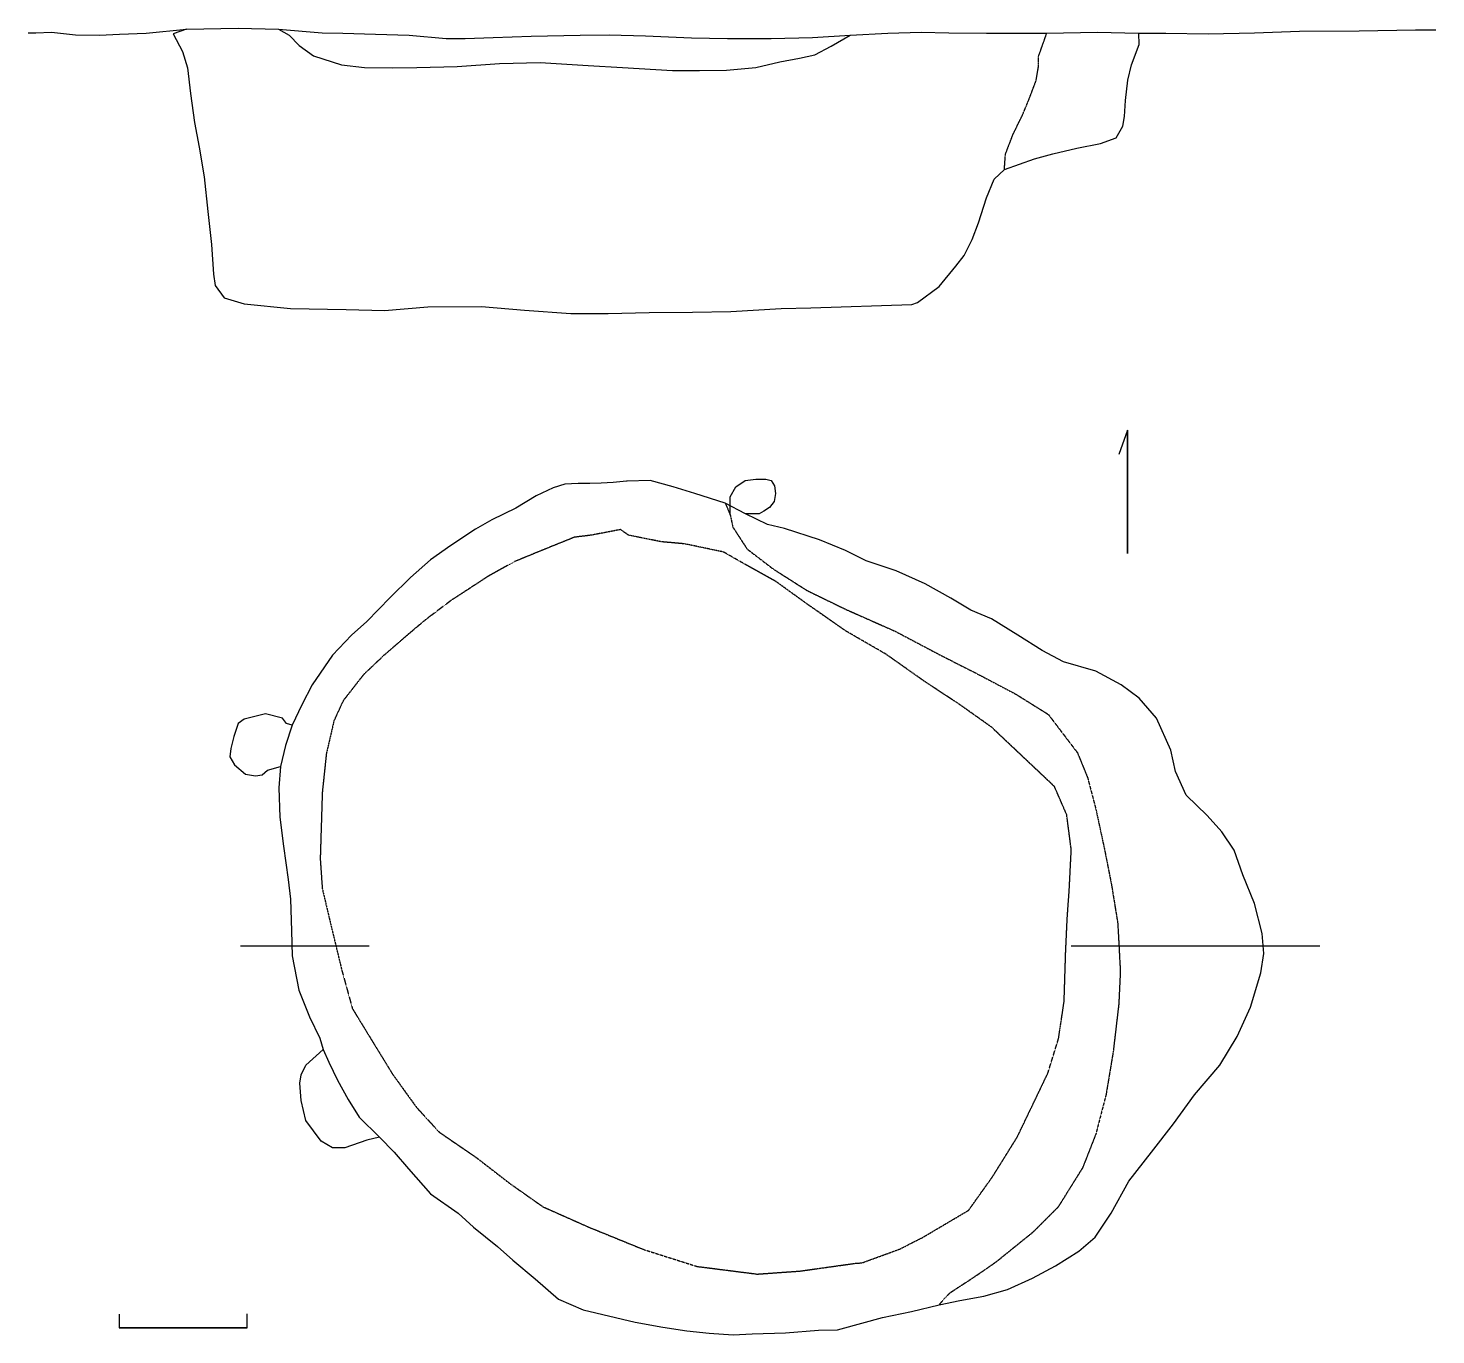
# Model space of a CAD drawing. Extents: x 6764 to 37187, y 8420 to 36658.
import ezdxf

# ---------------------------------------------------------------- set-up
doc = ezdxf.new("R2010")
doc.units = 0
doc.linetypes.add('DASHED', pattern=[0.75, 0.5, -0.25])
doc.linetypes.add('HIDDEN', pattern=[0.375, 0.25, -0.125])
doc.layers.add('LAYER1', color=7, linetype='CONTINUOUS')

msp = doc.modelspace()

# ---------------------------------------------------------------- linework, layer by layer
at = {"layer": 'LAYER1', "color": 7, "linetype": 'CONTINUOUS'}
for points in [[(6764.3191, 36558.1985), (6929.8409, 36558.1985), (7271.9086, 36569.2208), (7790.5531, 36514.0542), (8309.1822, 36503.0128), (8739.5377, 36525.0933), (9313.3513, 36547.1594), (10185.0882, 36635.4312), (11299.6101, 36657.5116), (12171.3459, 36635.4312), (13120.3465, 36558.1985), (13561.7268, 36547.1594), (14267.9581, 36525.0933), (14996.2531, 36503.0152), (15801.7964, 36436.8048), (16210.0727, 36436.8048), (16816.9896, 36458.8853), (17633.5564, 36480.949), (18692.8938, 36503.0152), (19321.8757, 36514.0542), (20105.3564, 36491.9905), (21098.4858, 36447.8462), (21881.9498, 36436.8048), (22819.9103, 36436.8048), (23713.7265, 36458.8853), (24530.2933, 36503.0152), (25346.8625, 36547.1594), (26064.1329, 36569.2232), (26660.0095, 36558.1985), (27476.5788, 36547.1594), (28271.0818, 36547.1594), (28778.6867, 36547.1594), (29871.1269, 36569.2232), (30764.9456, 36547.1594), (31349.7832, 36547.1594), (32265.6632, 36536.118), (33269.8317, 36558.1985), (34240.8973, 36591.3036), (35531.9662, 36602.3284), (36745.7858, 36624.4064), (37187.1803, 36624.4064)], [(10185.0882, 36635.4312), (9898.1889, 36536.118), (10096.8153, 36149.9067), (10207.1675, 35796.8006), (10273.3767, 35245.0514), (10361.6496, 34616.0696), (10460.9616, 34086.4009), (10571.315, 33446.3942), (10648.5477, 32696.0187), (10725.7971, 31978.7651), (10769.9414, 31338.7418), (10803.0454, 31095.9879), (11001.6705, 30831.1535), (11432.0272, 30698.7352), (12436.1802, 30599.422), (13638.9762, 30577.3439), (14466.5832, 30555.2778), (15404.5449, 30632.5272), (16563.1955, 30643.5519), (17490.1157, 30566.3192), (18494.2698, 30489.0698), (19299.8119, 30489.0698), (20182.5891, 30511.1336), (21120.5496, 30522.175), (21948.1578, 30533.214), (23040.6004, 30599.422), (23680.6213, 30610.4467), (25865.5065, 30687.6961), (25986.8834, 30731.8404), (26450.3442, 31073.9074), (26814.4917, 31515.3044), (26991.0519, 31747.0335), (27167.5978, 32089.1173), (27300.0162, 32453.2648), (27476.5788, 32993.9583), (27642.0999, 33391.2086), (27862.7901, 33600.874), (28513.8524, 33832.6055), (28911.1027, 33942.9578), (29429.7324, 34064.3347), (29937.3373, 34163.6479), (30279.4044, 34285.0248), (30422.8618, 34538.8368), (30455.9646, 34748.4855), (30478.0308, 35090.5693), (30533.214, 35531.9662), (30610.4467, 35863.0086), (30775.9679, 36304.3888), (30764.9456, 36547.1594)], [(12171.3459, 36635.4312), (12403.0762, 36503.0152), (12623.7818, 36282.3251), (12932.7449, 36061.6349), (13539.663, 35863.0086), (14036.2277, 35807.8229), (14643.1446, 35796.8006), (15161.7743, 35807.8229), (16033.5268, 35829.9034), (16949.4056, 35896.1114), (17832.1828, 35918.1775), (18869.4564, 35851.9672), (19608.7905, 35807.8229), (20690.1941, 35741.615), (21275.0317, 35741.615), (21859.8861, 35752.6564), (22488.8679, 35807.8229), (23007.4952, 35929.2166), (23437.8507, 36006.4493), (23768.8955, 36083.6987), (24122.0016, 36271.2837), (24530.2933, 36503.0152)], [(30522.175, 27973.1423), (30339.272, 27445.3321)], [(30522.175, 27973.1423), (30522.175, 25302.7326)], [(30522.175, 25302.7326), (30522.175, 27973.1423)], [(19708.1037, 26869.6606), (19697.0646, 26869.6606), (19410.1641, 26836.5555), (19145.3298, 26825.5307), (18902.5616, 26814.4917), (18648.7663, 26814.4917), (18361.8515, 26803.4526), (18108.0562, 26726.2175), (17743.911, 26549.6573), (17302.5141, 26284.823), (16783.8844, 26031.0277), (16430.7783, 25832.4013), (15901.1096, 25479.2785), (15459.7127, 25170.3166), (15029.3571, 24784.0886), (14587.9614, 24353.7331), (14080.3719, 23835.1035), (13749.3284, 23537.1639), (13341.0367, 23106.8084), (12899.6409, 22466.7875), (12678.9508, 22036.432), (12469.2854, 21595.0493), (12325.8435, 21153.6548), (12215.4901, 20701.2331), (12182.3861, 20237.7748), (12204.451, 19608.7917), (12281.6993, 18979.8098), (12381.0124, 18262.5395), (12436.1802, 17832.184), (12458.2607, 17148.0331), (12469.2854, 16607.3242), (12612.7428, 15868.0044), (12844.472, 15294.1915), (13065.1621, 14830.7308), (13142.4115, 14587.9614), (13263.7884, 14312.1023), (13451.3901, 13925.8743), (13683.1204, 13506.559), (13914.8508, 13120.3465), (14356.231, 12689.991), (14676.2498, 12369.9722), (14985.2129, 12005.8247), (15459.7127, 11465.1312), (16055.5905, 11045.7993), (16386.6341, 10747.8609), (16905.2614, 10328.5444), (17236.3061, 10030.6061), (17721.8449, 9633.3546), (18229.4355, 9191.9582), (18759.1042, 8960.2285), (19884.6496, 8695.3935), (20480.5287, 8585.0562), (20999.1726, 8507.808), (21484.6971, 8452.639), (22003.3268, 8419.535), (22411.6185, 8441.5994), (23128.8722, 8463.6638), (23846.1425, 8518.8476), (24254.4199, 8529.8723), (24331.6693, 8551.9522), (25225.4856, 8794.7067), (25854.4675, 8927.1239), (26450.3442, 9070.5813), (26902.7634, 9158.8542), (27421.4098, 9258.1668), (27928.998, 9401.6242), (28469.7082, 9644.3942), (28966.2717, 9909.2285), (29473.8766, 10229.2324), (29826.9827, 10527.1708), (30169.0665, 11045.7993), (30555.2778, 11740.9903), (31040.8023, 12369.9722), (31515.3044, 12976.8891), (31967.7237, 13605.8722), (32519.4728, 14245.8931), (32894.6451, 14863.836), (33181.5599, 15503.8569), (33402.25, 16243.1767), (33468.458, 16662.5086), (33435.3528, 17092.8642), (33269.8317, 17743.911), (33016.0363, 18361.8527), (32828.4371, 18891.5214), (32563.6004, 19288.7729), (32243.5994, 19641.8957), (31791.1778, 20083.2759), (31559.4486, 20590.8809), (31460.1354, 21054.3416), (31151.1569, 21749.5315), (30775.9679, 22179.887), (30389.7566, 22466.7875), (29838.0241, 22764.7246), (29142.8343, 22963.351), (28679.3736, 23206.1216), (28149.7049, 23537.1639), (27586.931, 23890.2724), (27134.495, 24077.874), (26704.1395, 24342.7084), (26152.4046, 24651.6703), (25523.4227, 24927.546), (24872.3771, 25148.2362), (24430.9801, 25368.943), (23868.2086, 25600.6721), (23106.8084, 25843.426), (22742.6609, 25931.7145), (22268.1611, 26163.446), (21826.7809, 26395.1752), (21175.7185, 26604.8263), (20701.2331, 26748.2837), (20204.6696, 26880.6997), (19708.1037, 26869.6606)], [(21937.1188, 26141.3656), (21937.1188, 26306.8868), (21937.1188, 26406.1999), (21937.1188, 26527.5936), (22058.51, 26748.2837), (22257.1364, 26880.6997), (22488.8679, 26913.8049), (22709.5581, 26913.8049), (22819.9103, 26880.6997), (22897.143, 26770.3475), (22919.2235, 26604.8263), (22886.1183, 26428.2804), (22786.8051, 26295.862), (22665.4138, 26218.615), (22566.1007, 26163.446), (22268.1611, 26163.446)], [(12469.2854, 21595.0493), (12347.9072, 21628.1545), (12259.6343, 21749.5315), (11895.488, 21837.8056), (11432.0272, 21727.4677), (11299.6101, 21628.1545), (11211.3216, 21352.2811), (11145.1124, 21087.4468), (11123.0487, 20910.8842), (11222.3607, 20734.3383), (11465.1312, 20535.7119), (11674.7811, 20502.6091), (11818.2385, 20524.6729), (11939.6167, 20623.9861), (12215.4901, 20701.2331), (12215.4901, 20701.2331)], [(14356.231, 12689.991), (14080.3719, 12623.7818), (13605.8722, 12458.2607), (13341.0367, 12458.2607), (13098.2673, 12601.7026), (12767.2237, 13054.1385), (12667.9106, 13484.4941), (12634.8066, 13859.6663), (12667.9106, 14036.2277), (12767.2237, 14245.8931), (13142.4115, 14587.9614)], [(8728.4981, 8869.6443), (8728.4981, 8574.0166)], [(11498.2352, 8574.0166), (11498.2352, 8872.5172)], [(8728.4981, 8574.0166), (11498.2352, 8574.0166)], [(11498.2352, 8574.0166), (8728.4981, 8574.0166)]]:
    msp.add_lwpolyline(points, dxfattribs=at)
at = {"layer": 'LAYER1', "color": 7, "linetype": 'HIDDEN'}
msp.add_lwpolyline([(27862.7901, 33600.874), (27884.8705, 33931.9187), (28050.3917, 34362.2742), (28260.0404, 34792.6298), (28392.4588, 35112.6331), (28546.9552, 35520.9248), (28602.1241, 35840.9281), (28602.1241, 36050.5935), (28778.6867, 36547.1594)], dxfattribs=at)
at = {"layer": 'LAYER1', "color": 7, "linetype": 'DASHED'}
for points in [[(21826.7809, 26395.1752), (21937.1188, 26141.3656), (21992.302, 25876.5312), (22301.2663, 25402.0458), (22864.0378, 24971.6903), (23592.3329, 24508.2296), (24430.9801, 24099.9378), (25501.359, 23625.4381), (26483.4493, 23106.8084), (27288.9914, 22698.5166), (28105.5606, 22268.1611), (28811.7895, 21826.7809), (29440.7714, 20999.1726), (29661.4615, 20458.4649), (29838.0241, 19785.3376), (30025.6091, 18913.6018), (30180.0912, 18130.1223), (30312.5096, 17313.5543), (30367.6928, 16276.2807), (30334.5876, 15570.0661), (30213.1964, 14532.7924), (30058.7143, 13605.8722), (29838.0241, 12756.199), (29551.1093, 12027.9051), (29021.4406, 11178.2164), (28480.7472, 10637.5242), (27675.2027, 9986.4619), (27211.7444, 9666.4586), (26671.0343, 9313.3513), (26450.3442, 9070.5813)], [(19564.6463, 25821.3623), (18935.6644, 25699.9853), (18571.5169, 25655.8411), (17942.535, 25402.0458), (17269.4089, 25126.1724), (16695.6126, 24806.1691), (16342.4899, 24574.4375), (15901.1096, 24287.5227), (15360.3995, 23879.2477), (15018.3169, 23592.3329), (14444.5195, 23095.7694), (14014.1628, 22687.4919), (13572.767, 22124.7204), (13374.1418, 21694.3625), (13208.6195, 20977.0922), (13120.3465, 20138.4616), (13098.2673, 19421.1901), (13076.2023, 18703.9352), (13120.3465, 18063.9131), (13318.9729, 17225.2813), (13539.663, 16309.3847), (13771.3934, 15470.7529), (14256.9179, 14676.2498), (14643.1446, 14047.2679), (15161.7743, 13329.9976), (15647.2988, 12800.3277), (16452.8421, 12248.5953), (17181.1371, 11685.8214), (17887.366, 11189.2567), (18880.4954, 10747.8609), (20072.2512, 10262.3364), (21219.8628, 9898.1889), (22521.9707, 9732.6671), (23448.8922, 9798.8757), (24629.6065, 9964.3975), (24784.0886, 9975.4377), (25600.6721, 10273.3767), (26119.3018, 10538.211), (27090.3651, 11112.0085), (27608.9947, 11840.3035), (28138.6634, 12689.991), (28557.9799, 13561.7268), (28800.7505, 14069.3317), (29032.4797, 14819.6905), (29153.8566, 15625.235), (29186.9618, 16684.5724), (29220.067, 17412.8675), (29264.2112, 18030.8091), (29308.3554, 18902.5616), (29209.0423, 19663.9606), (28944.2079, 20270.8776), (27586.931, 21550.9051), (26869.6606, 22058.51), (26163.446, 22521.9707), (25302.7326, 23128.8722), (24442.0216, 23625.4381), (23570.2691, 24232.3562), (22930.2482, 24695.8145), (22257.1364, 25071.0034), (21793.6757, 25335.8378), (20955.0284, 25512.3837), (20458.4649, 25556.5279), (19741.2089, 25699.9853), (19564.6463, 25821.3623)]]:
    msp.add_lwpolyline(points, dxfattribs=at)
at = {"layer": 'LAYER1', "color": 3, "linetype": 'CONTINUOUS'}
for points in [[(11354.779, 16828.0298), (14135.5409, 16828.0298)], [(29308.3554, 16828.0298), (34682.2776, 16828.0298)]]:
    msp.add_lwpolyline(points, dxfattribs=at)

doc.saveas('drawing.dxf')
